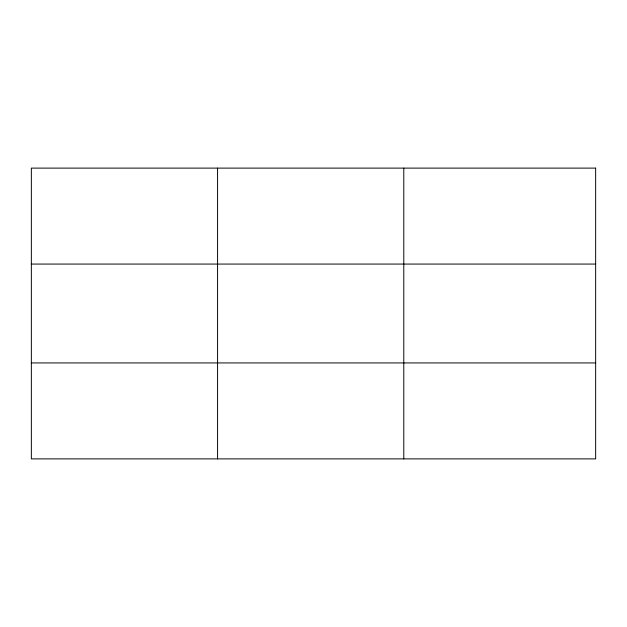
<?xml version="1.0" encoding="UTF-8"?>
<svg xmlns="http://www.w3.org/2000/svg" width="627" height="627" viewBox="0 0 627 627"><rect width="100%" height="100%" fill="white"/><g stroke="black" fill="none" stroke-linecap="round" stroke-linejoin="round"><path stroke-width="0.94" d="M217.569 168.114L217.569 458.886M403.788 168.114L403.788 458.886M31.35 264.069L595.65 264.069M31.35 362.931L595.65 362.931M595.65 168.114L595.65 458.886L31.35 458.886L31.35 168.114L595.65 168.114"/></g></svg>
